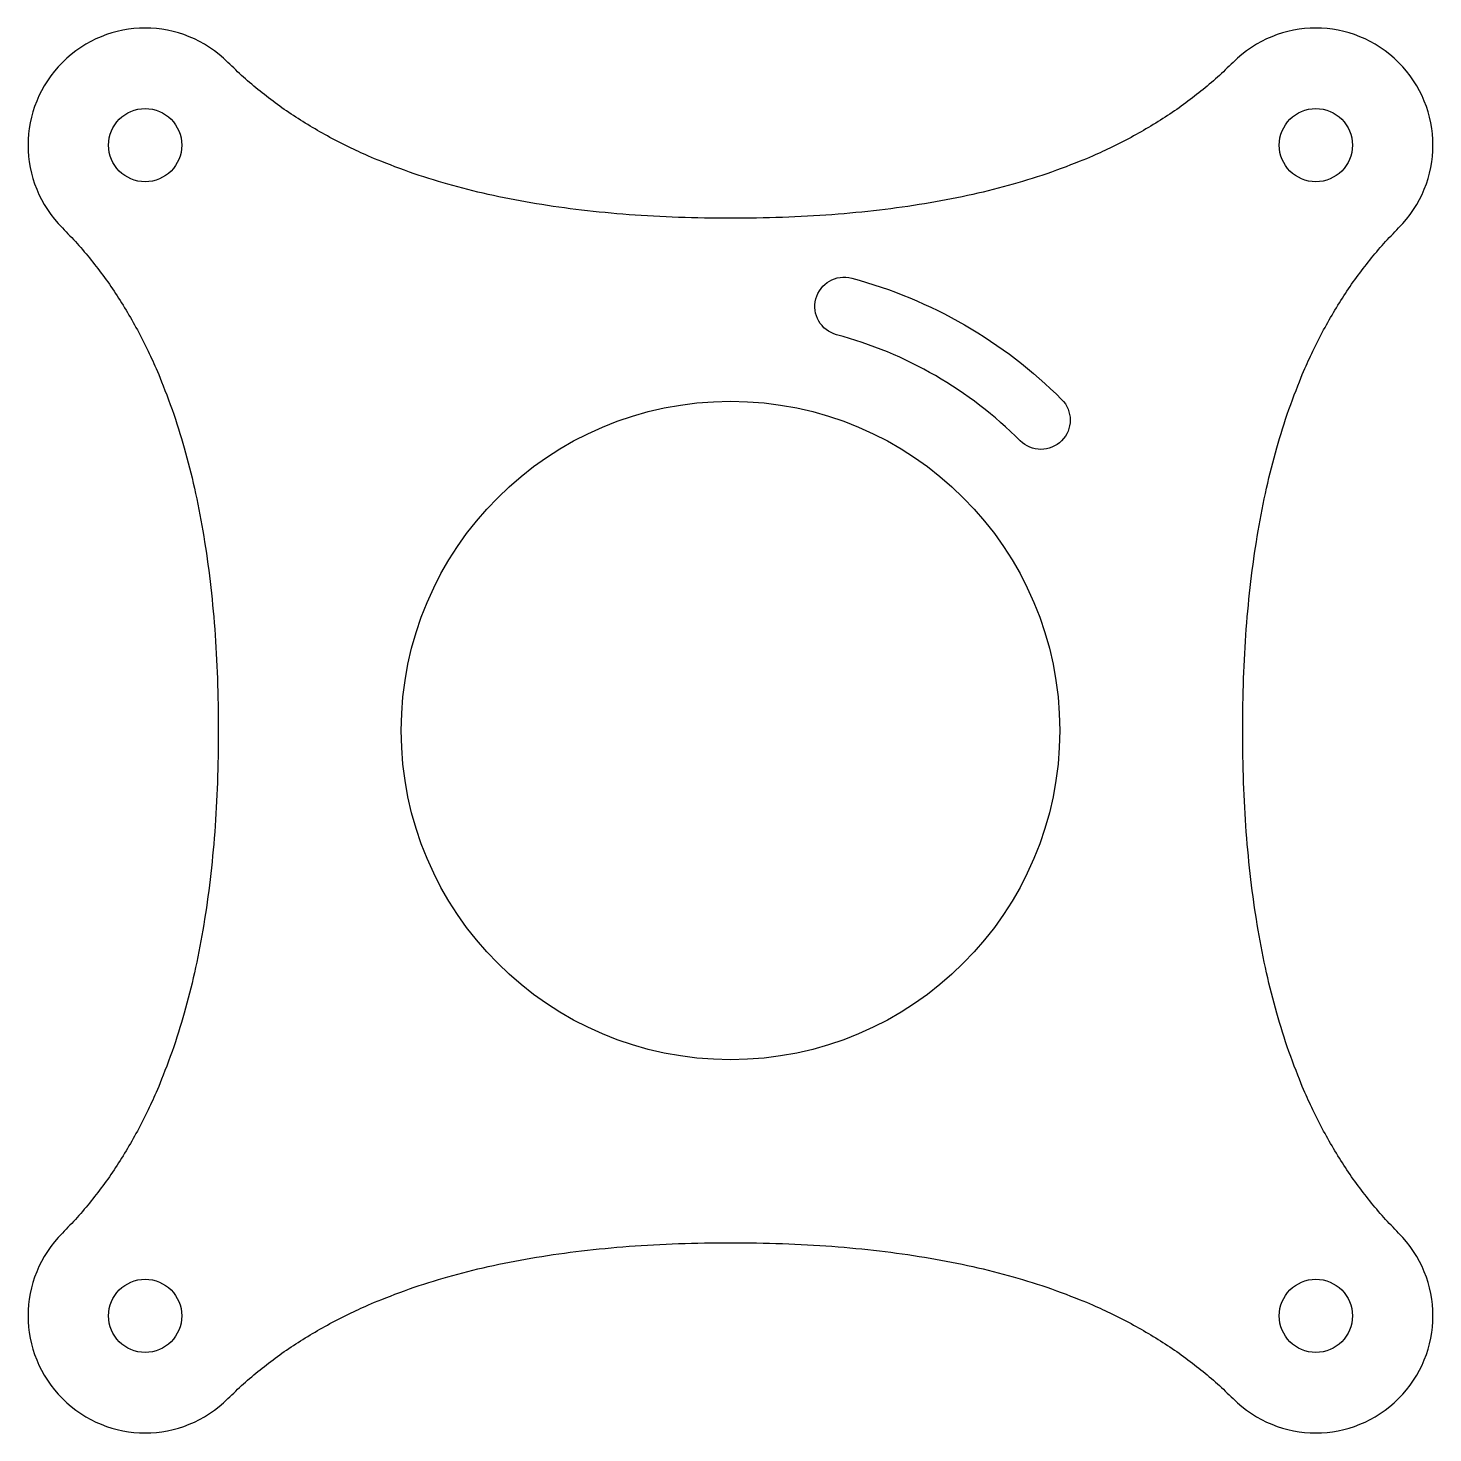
# Model space of a CAD drawing. Header units: millimetres. Extents: x -48 to 48, y -48 to 48.
import ezdxf

# ---------------------------------------------------------------- set-up
doc = ezdxf.new("R2010")
doc.units = ezdxf.units.MM

msp = doc.modelspace()

# ---------------------------------------------------------------- linework, layer by layer
msp.add_lwpolyline([(7.247, 27.046, -1), (8.282, 30.91, -0.131652), (22.627, 22.627, -1), (19.799, 19.799, 0.131652)], format="xyb", close=True)
for centre, radius in [((-40, 40), 2.5), ((40, 40), 2.5), ((0, 0), 22.5), ((-40, -40), 2.5), ((40, -40), 2.5)]:
    msp.add_circle(centre, radius)
for centre, start, end in [((-40, 40), 45, 225), ((40, 40), 315, 135), ((-40, -40), 135, 315), ((40, -40), 225, 45)]:
    msp.add_arc(centre, 8, start, end)
for points in [[(0, 35), (-23.686, 35), (-34.343, 45.657)], [(34.343, 45.657), (23.686, 35), (0, 35)], [(-45.657, 34.343), (-35, 23.686), (-35, 0)], [(35, 0), (35, 23.686), (45.657, 34.343)], [(-35, 0), (-35, -23.686), (-45.657, -34.343)], [(45.657, -34.343), (35, -23.686), (35, 0)], [(-34.343, -45.657), (-23.686, -35), (0, -35)], [(0, -35), (23.686, -35), (34.343, -45.657)]]:
    msp.add_open_spline(points, degree=2)

doc.saveas('drawing.dxf')
